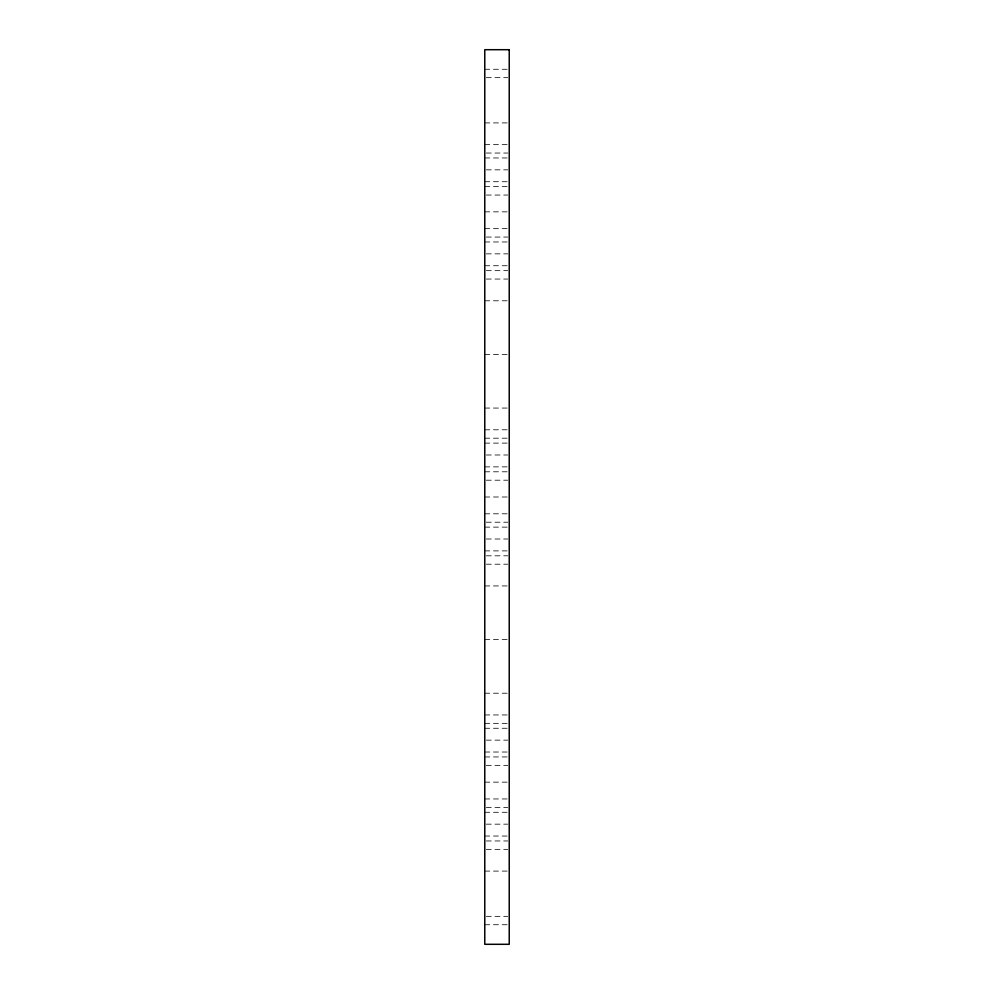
<?xml version="1.0" encoding="UTF-8"?>
<svg xmlns="http://www.w3.org/2000/svg" width="994" height="994" viewBox="0 0 994 994"><rect width="100%" height="100%" fill="white"/><g stroke="black" fill="none" stroke-linecap="round" stroke-linejoin="round"><path stroke-width="0.75" stroke-dasharray="4.97 3.73" d="M484.774 69.269L507.698 69.269M486.302 77.656L507.698 77.656M484.774 122.908L507.698 122.908M484.774 144.639L507.698 144.639M486.302 153.039L507.698 153.039M484.774 157.959L507.698 157.959M486.302 169.837L507.698 169.837M484.774 181.716L507.698 181.716M484.774 186.636L507.698 186.636M486.302 195.048L507.698 195.048M484.774 211.846L507.698 211.846M484.774 228.645L507.698 228.645M486.302 237.057L507.698 237.057M484.774 241.977L507.698 241.977M486.302 253.855L507.698 253.855M484.774 265.733L507.698 265.733M486.302 270.654L507.698 270.654M486.302 279.053L507.698 279.053M484.774 300.784L507.698 300.784M484.774 354.423L507.698 354.423M484.774 408.062L507.698 408.062M484.774 429.793L507.698 429.793M484.774 438.192L507.698 438.192M484.774 443.113L507.698 443.113M486.302 454.991L507.698 454.991M484.774 466.869L507.698 466.869M484.774 471.79L507.698 471.79M486.302 480.201L507.698 480.201M484.774 497L507.698 497M484.774 513.799L507.698 513.799M486.302 522.21L507.698 522.21M484.774 527.131L507.698 527.131M486.302 539.009L507.698 539.009M484.774 550.887L507.698 550.887M486.302 555.808L507.698 555.808M486.302 564.207L507.698 564.207M484.774 585.938L507.698 585.938M484.774 639.577L507.698 639.577M484.774 693.216L507.698 693.216M484.774 714.947L507.698 714.947M484.774 723.346L507.698 723.346M484.774 728.267L507.698 728.267M486.302 740.145L507.698 740.145M484.774 752.023L507.698 752.023M484.774 756.943L507.698 756.943M486.302 765.355L507.698 765.355M484.774 782.154L507.698 782.154M484.774 798.952L507.698 798.952M486.302 807.364L507.698 807.364M484.774 812.284L507.698 812.284M486.302 824.163L507.698 824.163M484.774 836.041L507.698 836.041M486.302 840.961L507.698 840.961M486.302 849.361L507.698 849.361M484.774 871.092L507.698 871.092M486.302 916.344L507.698 916.344M484.774 924.731L507.698 924.731"/><path stroke-width="1.49" d="M509.226 49.7L484.774 49.7L484.774 944.3L509.226 944.3L509.226 49.7"/></g></svg>
